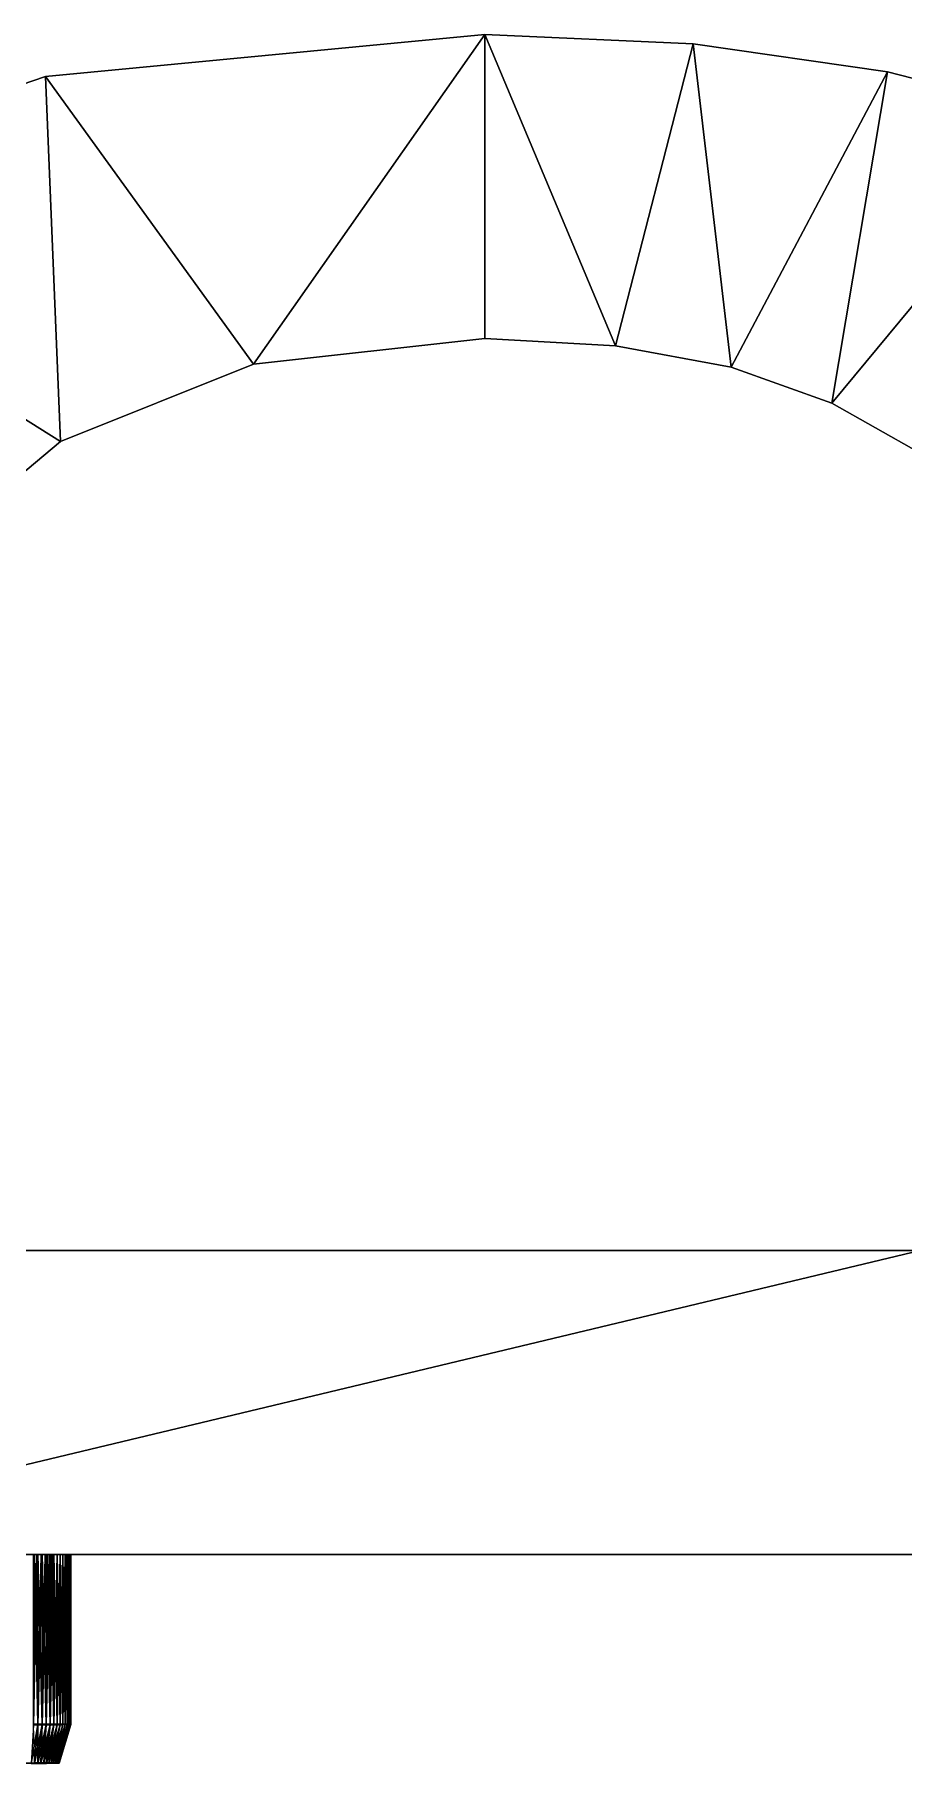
# Model space of a CAD drawing. Extents: x -16.5 to 76.5, y -27 to 68.
# Drawn here: x 16.8 to 45, y 12 to 68 of the extents above; entities that cross this region are included whole.
import ezdxf

# ---------------------------------------------------------------- set-up
doc = ezdxf.new("R2010")
doc.units = 0
doc.header["$MEASUREMENT"] = 0
doc.layers.add('STL2DXF', color=7, linetype='Continuous')

msp = doc.modelspace()

# ---------------------------------------------------------------- linework, layer by layer
at = {"layer": 'STL2DXF'}
for points in [[(17.187, 66.646), (31.404, 68), (23.914, 57.321)], [(31.404, 68, 15), (17.187, 66.646, 15), (23.914, 57.321, 15)], [(31.404, 68), (17.187, 66.646), (31.404, 68, 15)], [(31.404, 68, 15), (17.187, 66.646), (17.187, 66.646, 15)], [(23.914, 57.321), (31.404, 68), (31.404, 58.155)], [(23.914, 57.321, 15), (31.404, 58.155, 15), (31.404, 68, 15)], [(38.149, 67.699), (35.635, 57.923), (31.404, 68)], [(31.404, 58.155), (31.404, 68), (35.635, 57.923)], [(38.149, 67.699), (31.404, 68), (38.149, 67.699, 15)], [(31.404, 68, 15), (35.635, 57.923, 15), (38.149, 67.699, 15)], [(35.635, 57.923, 15), (31.404, 68, 15), (31.404, 58.155, 15)], [(38.149, 67.699, 15), (31.404, 68), (31.404, 68, 15)], [(35.635, 57.923), (38.149, 67.699), (39.38, 57.226)], [(35.635, 57.923, 15), (39.38, 57.226, 15), (38.149, 67.699, 15)], [(44.442, 66.797), (39.38, 57.226), (38.149, 67.699)], [(38.149, 67.699, 15), (44.442, 66.797), (38.149, 67.699)], [(44.442, 66.797, 15), (38.149, 67.699, 15), (39.38, 57.226, 15)], [(44.442, 66.797), (38.149, 67.699, 15), (44.442, 66.797, 15)], [(5.328, 62.585, 15), (17.187, 66.646, 15), (5.328, 62.585)], [(17.187, 66.646), (17.673, 54.819), (5.328, 62.585)], [(5.328, 62.585), (17.187, 66.646, 15), (17.187, 66.646)], [(17.187, 66.646, 15), (5.328, 62.585, 15), (17.673, 54.819, 15)], [(23.914, 57.321), (17.673, 54.819), (17.187, 66.646)], [(23.914, 57.321, 15), (17.187, 66.646, 15), (17.673, 54.819, 15)], [(42.639, 56.063), (39.38, 57.226), (44.442, 66.797)], [(39.38, 57.226, 15), (42.639, 56.063, 15), (44.442, 66.797, 15)], [(44.442, 66.797), (50.285, 65.293), (42.639, 56.063)], [(44.442, 66.797, 15), (42.639, 56.063, 15), (50.285, 65.293, 15)], [(44.442, 66.797), (44.442, 66.797, 15), (50.285, 65.293)], [(50.285, 65.293), (44.442, 66.797, 15), (50.285, 65.293, 15)], [(42.639, 56.063), (50.285, 65.293), (45.465, 54.464)], [(45.465, 54.464, 15), (50.285, 65.293, 15), (42.639, 56.063, 15)], [(15.5, 53.004, 15), (17.673, 54.819, 15), (5.328, 62.585, 15)], [(15.5, 53.004), (5.328, 62.585), (17.673, 54.819)], [(31.404, 58.155), (23.914, 57.321, 15), (23.914, 57.321)], [(31.404, 58.155), (31.404, 58.155, 15), (23.914, 57.321, 15)], [(35.635, 57.923, 15), (31.404, 58.155), (35.635, 57.923)], [(31.404, 58.155), (35.635, 57.923, 15), (31.404, 58.155, 15)], [(39.38, 57.226), (35.635, 57.923, 15), (35.635, 57.923)], [(39.38, 57.226), (39.38, 57.226, 15), (35.635, 57.923, 15)], [(23.914, 57.321), (23.914, 57.321, 15), (17.673, 54.819)], [(23.914, 57.321, 15), (17.673, 54.819, 15), (17.673, 54.819)], [(42.639, 56.063, 15), (39.38, 57.226, 15), (42.639, 56.063)], [(39.38, 57.226), (42.639, 56.063), (39.38, 57.226, 15)], [(42.639, 56.063), (45.465, 54.464), (45.465, 54.464, 15)], [(42.639, 56.063), (45.465, 54.464, 15), (42.639, 56.063, 15)], [(15.5, 53.004, 15), (15.5, 53.004), (17.673, 54.819, 15)], [(17.673, 54.819), (17.673, 54.819, 15), (15.5, 53.004)], [(45.5, 28.622), (4.409, 18.777), (15.5, 28.622)], [(4.409, 18.777), (45.5, 28.622), (76.5, 18.777)], [(65.536, 18.777, 15), (45.5, 28.622, 15), (4.409, 18.777, 15)], [(45.5, 28.622, 15), (15.5, 28.622, 15), (4.409, 18.777, 15)], [(15.5, 28.622), (45.5, 28.622, 15), (45.5, 28.622)], [(45.5, 28.622, 15), (15.5, 28.622), (15.5, 28.622, 15)], [(4.409, 18.777, 15), (16.793, 18.777, 8.909), (65.536, 18.777, 15)], [(63.488, 18.777, 4.908), (4.409, 18.777), (63.526, 18.777, 4.891)], [(63.526, 18.777, 4.891), (4.409, 18.777), (63.665, 18.777, 4.845)], [(63.804, 18.777, 4.813), (4.409, 18.777), (63.807, 18.777, 4.812)], [(63.665, 18.777, 4.845), (4.409, 18.777), (63.804, 18.777, 4.813)], [(4.409, 18.777), (76.5, 18.777), (63.807, 18.777, 4.812)], [(63.267, 18.777, 5.018), (4.409, 18.777), (63.393, 18.777, 4.949)], [(63.488, 18.777, 4.908), (63.393, 18.777, 4.949), (4.409, 18.777)], [(4.409, 18.777), (63.267, 18.777, 5.018), (16.793, 18.777, 6.202)], [(16.897, 18.777, 8.886), (65.536, 18.777, 15), (16.793, 18.777, 8.909)], [(16.897, 18.777, 8.886), (16.793, 18.777, 8.909), (16.793, 13.258, 8.733)], [(16.793, 18.777, 8.909), (65.536, 18.777, 15), (16.793, 18.777, 8.909)], [(16.831, 18.777, 6.211), (16.793, 18.777, 6.202), (63.267, 18.777, 5.018)], [(16.935, 13.284, 6.059), (16.793, 13.284, 6.027), (16.831, 18.777, 6.211)], [(16.793, 18.777, 6.202), (16.831, 18.777, 6.211), (16.793, 13.284, 6.027)], [(16.793, 13.258, 8.733), (16.935, 13.258, 8.7), (16.897, 18.777, 8.886)], [(16.935, 18.777, 6.235), (16.831, 18.777, 6.211), (63.267, 18.777, 5.018)], [(16.935, 13.284, 6.059), (16.831, 18.777, 6.211), (16.935, 18.777, 6.235)], [(16.935, 18.777, 8.877), (65.536, 18.777, 15), (16.897, 18.777, 8.886)], [(16.935, 18.777, 8.877), (16.897, 18.777, 8.886), (16.935, 13.258, 8.7)], [(17.037, 18.777, 8.843), (65.536, 18.777, 15), (16.935, 18.777, 8.877)], [(17.074, 18.777, 6.281), (16.935, 18.777, 6.235), (63.267, 18.777, 5.018)], [(17.074, 18.777, 6.281), (17.074, 13.283, 6.105), (16.935, 18.777, 6.235)], [(16.935, 13.284, 6.059), (16.935, 18.777, 6.235), (17.074, 13.283, 6.105)], [(16.935, 18.777, 8.877), (16.935, 13.258, 8.7), (17.037, 18.777, 8.843)], [(16.935, 13.258, 8.7), (17.074, 13.259, 8.654), (17.074, 18.777, 8.831)], [(16.935, 13.258, 8.7), (17.074, 18.777, 8.831), (17.037, 18.777, 8.843)], [(17.074, 18.777, 8.831), (65.536, 18.777, 15), (17.037, 18.777, 8.843)], [(17.172, 18.777, 8.788), (65.536, 18.777, 15), (17.074, 18.777, 8.831)], [(17.074, 13.259, 8.654), (17.207, 18.777, 8.773), (17.172, 18.777, 8.788)], [(17.172, 18.777, 8.788), (17.074, 18.777, 8.831), (17.074, 13.259, 8.654)], [(17.205, 18.777, 6.338), (17.074, 18.777, 6.281), (63.267, 18.777, 5.018)], [(17.205, 18.777, 6.338), (17.207, 13.283, 6.163), (17.074, 18.777, 6.281)], [(17.074, 18.777, 6.281), (17.207, 13.283, 6.163), (17.074, 13.283, 6.105)], [(17.074, 13.259, 8.654), (17.207, 13.259, 8.596), (17.207, 18.777, 8.773)], [(17.207, 18.777, 8.773), (65.536, 18.777, 15), (17.172, 18.777, 8.788)], [(17.207, 18.777, 6.339), (17.207, 13.283, 6.163), (17.205, 18.777, 6.338)], [(17.207, 18.777, 6.339), (17.205, 18.777, 6.338), (63.267, 18.777, 5.018)], [(17.3, 18.777, 8.722), (65.536, 18.777, 15), (17.207, 18.777, 8.773)], [(17.207, 18.777, 8.773), (65.536, 18.777, 15), (17.207, 18.777, 8.773)], [(17.3, 18.777, 8.722), (17.207, 13.259, 8.596), (17.333, 18.777, 8.703)], [(17.207, 18.777, 8.773), (17.207, 13.259, 8.596), (17.207, 18.777, 8.773)], [(17.207, 18.777, 6.339), (63.267, 18.777, 5.018), (17.241, 18.777, 6.358)], [(17.241, 18.777, 6.358), (17.333, 13.282, 6.233), (17.207, 18.777, 6.339)], [(17.207, 13.283, 6.163), (17.207, 18.777, 6.339), (17.333, 13.282, 6.233)], [(17.333, 13.26, 8.527), (17.333, 18.777, 8.703), (17.207, 13.259, 8.596)], [(17.3, 18.777, 8.722), (17.207, 18.777, 8.773), (17.207, 13.259, 8.596)], [(17.241, 18.777, 6.358), (63.267, 18.777, 5.018), (17.333, 18.777, 6.409)], [(17.333, 18.777, 6.409), (17.333, 13.282, 6.233), (17.241, 18.777, 6.358)], [(17.333, 18.777, 8.703), (65.536, 18.777, 15), (17.3, 18.777, 8.722)], [(17.333, 13.282, 6.233), (17.333, 18.777, 6.409), (17.452, 13.281, 6.313)], [(17.333, 18.777, 8.703), (17.335, 18.777, 8.702), (65.536, 18.777, 15)], [(17.335, 18.777, 8.702), (17.333, 18.777, 8.703), (17.333, 13.26, 8.527)], [(17.42, 18.777, 8.644), (17.335, 18.777, 8.702), (17.333, 13.26, 8.527)], [(17.333, 13.26, 8.527), (17.452, 13.261, 8.446), (17.452, 18.777, 8.623)], [(17.333, 13.26, 8.527), (17.452, 18.777, 8.623), (17.42, 18.777, 8.644)], [(63.18, 18.777, 5.078), (17.333, 18.777, 6.409), (63.267, 18.777, 5.018)], [(63.148, 18.777, 5.099), (17.333, 18.777, 6.409), (63.18, 18.777, 5.078)], [(17.333, 18.777, 6.409), (63.148, 18.777, 5.099), (17.365, 18.777, 6.43)], [(17.365, 18.777, 6.43), (17.452, 13.281, 6.313), (17.333, 18.777, 6.409)], [(17.42, 18.777, 8.644), (65.536, 18.777, 15), (17.335, 18.777, 8.702)], [(17.365, 18.777, 6.43), (63.148, 18.777, 5.099), (17.408, 18.777, 6.459)], [(17.452, 13.281, 6.313), (17.365, 18.777, 6.43), (17.408, 18.777, 6.459)], [(17.408, 18.777, 6.459), (17.452, 18.777, 6.489), (17.452, 13.281, 6.313)], [(17.408, 18.777, 6.459), (63.148, 18.777, 5.099), (17.452, 18.777, 6.489)], [(17.452, 18.777, 8.623), (65.536, 18.777, 15), (17.42, 18.777, 8.644)], [(17.452, 18.777, 8.623), (17.561, 18.777, 8.532), (65.536, 18.777, 15)], [(17.561, 13.262, 8.355), (17.561, 18.777, 8.532), (17.452, 13.261, 8.446)], [(17.452, 18.777, 8.623), (17.452, 13.261, 8.446), (17.561, 18.777, 8.532)], [(17.452, 18.777, 6.489), (63.039, 18.777, 5.19), (17.561, 18.777, 6.58)], [(17.452, 13.281, 6.313), (17.452, 18.777, 6.489), (17.561, 13.28, 6.404)], [(17.561, 18.777, 6.58), (17.561, 13.28, 6.404), (17.452, 18.777, 6.489)], [(63.039, 18.777, 5.19), (17.452, 18.777, 6.489), (63.148, 18.777, 5.099)], [(17.66, 18.777, 6.68), (17.66, 13.279, 6.504), (17.561, 18.777, 6.58)], [(17.66, 18.777, 8.432), (65.536, 18.777, 15), (17.561, 18.777, 8.532)], [(17.561, 18.777, 8.532), (17.561, 13.262, 8.355), (17.66, 18.777, 8.432)], [(17.561, 18.777, 6.58), (62.94, 18.777, 5.29), (17.66, 18.777, 6.68)], [(62.94, 18.777, 5.29), (17.561, 18.777, 6.58), (63.039, 18.777, 5.19)], [(17.561, 13.28, 6.404), (17.561, 18.777, 6.58), (17.66, 13.279, 6.504)], [(17.66, 18.777, 8.432), (17.561, 13.262, 8.355), (17.66, 13.263, 8.255)], [(17.66, 18.777, 6.68), (62.853, 18.777, 5.399), (17.747, 18.777, 6.789)], [(17.747, 18.777, 8.323), (65.536, 18.777, 15), (17.66, 18.777, 8.432)], [(17.66, 18.777, 6.68), (17.747, 18.777, 6.789), (17.747, 13.278, 6.613)], [(62.853, 18.777, 5.399), (17.66, 18.777, 6.68), (62.94, 18.777, 5.29)], [(17.66, 18.777, 6.68), (17.747, 13.278, 6.613), (17.66, 13.279, 6.504)], [(17.66, 13.263, 8.255), (17.747, 18.777, 8.323), (17.66, 18.777, 8.432)], [(17.747, 13.264, 8.146), (17.747, 18.777, 8.323), (17.66, 13.263, 8.255)], [(17.747, 18.777, 6.789), (62.777, 18.777, 5.515), (17.822, 18.777, 6.904)], [(17.823, 18.777, 8.207), (65.536, 18.777, 15), (17.747, 18.777, 8.323)], [(17.747, 13.278, 6.613), (17.747, 18.777, 6.789), (17.823, 13.277, 6.729)], [(17.822, 18.777, 6.904), (17.823, 13.277, 6.729), (17.747, 18.777, 6.789)], [(62.777, 18.777, 5.515), (17.747, 18.777, 6.789), (62.853, 18.777, 5.399)], [(17.747, 18.777, 8.323), (17.747, 13.264, 8.146), (17.823, 18.777, 8.207)], [(17.823, 13.265, 8.03), (17.823, 18.777, 8.207), (17.747, 13.264, 8.146)], [(17.822, 18.777, 6.904), (62.777, 18.777, 5.515), (17.823, 18.777, 6.905)], [(17.823, 18.777, 6.905), (17.823, 13.277, 6.729), (17.822, 18.777, 6.904)], [(17.831, 18.777, 8.192), (65.536, 18.777, 15), (17.823, 18.777, 8.207)], [(17.823, 18.777, 8.207), (17.823, 13.265, 8.03), (17.831, 18.777, 8.192)], [(62.731, 18.777, 5.605), (17.823, 18.777, 6.905), (62.777, 18.777, 5.515)], [(17.823, 18.777, 6.905), (62.714, 18.777, 5.638), (17.84, 18.777, 6.938)], [(62.714, 18.777, 5.638), (17.823, 18.777, 6.905), (62.731, 18.777, 5.605)], [(17.823, 13.265, 8.03), (17.886, 18.777, 8.084), (17.869, 18.777, 8.117)], [(17.869, 18.777, 8.117), (17.831, 18.777, 8.192), (17.823, 13.265, 8.03)], [(17.84, 18.777, 6.938), (17.886, 13.276, 6.852), (17.823, 18.777, 6.905)], [(17.823, 13.277, 6.729), (17.823, 18.777, 6.905), (17.886, 13.276, 6.852)], [(17.886, 18.777, 8.084), (17.823, 13.265, 8.03), (17.886, 13.266, 7.908)], [(17.831, 18.777, 8.192), (17.869, 18.777, 8.117), (65.536, 18.777, 15)], [(17.84, 18.777, 6.938), (62.714, 18.777, 5.638), (17.886, 18.777, 7.028)], [(17.84, 18.777, 6.938), (17.886, 18.777, 7.028), (17.886, 13.276, 6.852)], [(17.886, 18.777, 8.084), (65.536, 18.777, 15), (17.869, 18.777, 8.117)], [(17.886, 13.276, 6.852), (17.886, 18.777, 7.028), (17.935, 13.275, 6.979)], [(17.886, 18.777, 8.083), (17.886, 18.777, 8.084), (17.886, 13.266, 7.908)], [(17.935, 13.275, 6.979), (17.886, 18.777, 7.028), (17.899, 18.777, 7.062)], [(17.922, 18.777, 7.991), (65.536, 18.777, 15), (17.886, 18.777, 8.083)], [(17.886, 18.777, 8.084), (17.886, 18.777, 8.083), (65.536, 18.777, 15)], [(17.886, 13.266, 7.908), (17.922, 18.777, 7.991), (17.886, 18.777, 8.083)], [(17.886, 13.266, 7.908), (17.935, 18.777, 7.957), (17.922, 18.777, 7.991)], [(62.678, 18.777, 5.732), (17.886, 18.777, 7.028), (62.714, 18.777, 5.638)], [(62.665, 18.777, 5.766), (17.886, 18.777, 7.028), (62.678, 18.777, 5.732)], [(17.886, 18.777, 7.028), (62.665, 18.777, 5.766), (17.899, 18.777, 7.062)], [(17.935, 18.777, 7.957), (17.886, 13.266, 7.908), (17.935, 13.267, 7.78)], [(17.899, 18.777, 7.062), (62.665, 18.777, 5.766), (17.935, 18.777, 7.156)], [(17.935, 18.777, 7.156), (17.935, 13.275, 6.979), (17.899, 18.777, 7.062)], [(17.935, 18.777, 7.957), (65.536, 18.777, 15), (17.922, 18.777, 7.991)], [(62.701, 18.777, 6.66), (17.935, 18.777, 7.957), (62.665, 18.777, 6.567)], [(62.714, 18.777, 6.694), (17.935, 18.777, 7.957), (62.701, 18.777, 6.66)], [(62.777, 18.777, 6.817), (17.935, 18.777, 7.957), (62.714, 18.777, 6.694)], [(63.039, 18.777, 7.142), (63.148, 18.777, 7.233), (17.935, 18.777, 7.957)], [(65.536, 18.777, 15), (17.935, 18.777, 7.957), (63.148, 18.777, 7.233)], [(62.853, 18.777, 6.933), (17.935, 18.777, 7.957), (62.777, 18.777, 6.817)], [(63.039, 18.777, 7.142), (17.935, 18.777, 7.957), (62.94, 18.777, 7.042)], [(62.94, 18.777, 7.042), (17.935, 18.777, 7.957), (62.853, 18.777, 6.933)], [(17.971, 18.777, 7.826), (62.665, 18.777, 6.567), (17.935, 18.777, 7.957)], [(62.665, 18.777, 5.766), (17.935, 18.777, 7.156), (62.665, 18.777, 5.766)], [(62.629, 18.777, 5.897), (17.935, 18.777, 7.156), (62.665, 18.777, 5.766)], [(17.935, 18.777, 7.156), (62.629, 18.777, 5.897), (17.938, 18.777, 7.168)], [(17.938, 18.777, 7.168), (17.971, 13.274, 7.11), (17.935, 18.777, 7.156)], [(17.935, 13.275, 6.979), (17.935, 18.777, 7.156), (17.971, 13.274, 7.11)], [(17.935, 18.777, 7.957), (17.935, 13.267, 7.78), (17.971, 18.777, 7.826)], [(17.971, 13.268, 7.649), (17.971, 18.777, 7.826), (17.935, 13.267, 7.78)], [(17.938, 18.777, 7.168), (62.629, 18.777, 5.897), (17.971, 18.777, 7.287)], [(17.971, 18.777, 7.287), (17.971, 13.274, 7.11), (17.938, 18.777, 7.168)], [(62.629, 18.777, 6.435), (17.971, 18.777, 7.826), (62.629, 18.777, 6.435)], [(62.655, 18.777, 6.532), (17.971, 18.777, 7.826), (62.629, 18.777, 6.435)], [(62.665, 18.777, 6.567), (17.971, 18.777, 7.826), (62.655, 18.777, 6.532)], [(17.971, 18.777, 7.287), (62.629, 18.777, 5.897), (17.971, 18.777, 7.287)], [(17.971, 18.777, 7.287), (62.607, 18.777, 6.031), (17.977, 18.777, 7.322)], [(17.987, 18.777, 7.727), (62.629, 18.777, 6.435), (17.971, 18.777, 7.826)], [(62.607, 18.777, 6.031), (17.971, 18.777, 7.287), (62.613, 18.777, 5.995)], [(62.613, 18.777, 5.995), (17.971, 18.777, 7.287), (62.629, 18.777, 5.897)], [(17.993, 13.272, 7.244), (17.971, 18.777, 7.287), (17.977, 18.777, 7.322)], [(17.971, 18.777, 7.287), (17.971, 13.274, 7.11), (17.971, 18.777, 7.287)], [(17.971, 13.268, 7.649), (17.987, 18.777, 7.727), (17.971, 18.777, 7.826)], [(17.987, 18.777, 7.727), (17.971, 13.268, 7.649), (17.993, 18.777, 7.692)], [(17.993, 13.27, 7.515), (17.993, 18.777, 7.692), (17.971, 13.268, 7.649)], [(17.971, 13.274, 7.11), (17.971, 18.777, 7.287), (17.993, 13.272, 7.244)], [(17.977, 18.777, 7.322), (62.607, 18.777, 6.031), (17.993, 18.777, 7.42)], [(17.977, 18.777, 7.322), (17.993, 18.777, 7.42), (17.993, 13.272, 7.244)], [(17.993, 18.777, 7.692), (62.629, 18.777, 6.435), (17.987, 18.777, 7.727)], [(62.601, 18.777, 6.144), (17.993, 18.777, 7.421), (62.602, 18.777, 6.13)], [(62.6, 18.777, 6.166), (17.993, 18.777, 7.421), (62.6, 18.777, 6.166)], [(17.993, 18.777, 7.42), (62.607, 18.777, 6.031), (17.993, 18.777, 7.421)], [(62.623, 18.777, 6.399), (17.993, 18.777, 7.692), (62.607, 18.777, 6.302)], [(62.629, 18.777, 6.435), (17.993, 18.777, 7.692), (62.623, 18.777, 6.399)], [(62.6, 18.777, 6.166), (17.993, 18.777, 7.421), (62.601, 18.777, 6.144)], [(17.993, 18.777, 7.42), (17.993, 18.777, 7.421), (17.993, 13.272, 7.244)], [(17.993, 18.777, 7.421), (62.6, 18.777, 6.166), (17.995, 18.777, 7.457)], [(17.995, 18.777, 7.457), (18, 13.271, 7.38), (17.993, 18.777, 7.421)], [(17.998, 18.777, 7.592), (62.607, 18.777, 6.302), (17.993, 18.777, 7.692)], [(62.602, 18.777, 6.13), (17.993, 18.777, 7.421), (62.607, 18.777, 6.031)], [(17.993, 13.272, 7.244), (17.993, 18.777, 7.421), (18, 13.271, 7.38)], [(17.993, 13.27, 7.515), (18, 18.777, 7.556), (17.998, 18.777, 7.592)], [(17.993, 13.27, 7.515), (17.998, 18.777, 7.592), (17.993, 18.777, 7.692)], [(17.993, 13.27, 7.515), (18, 13.271, 7.38), (18, 18.777, 7.556)], [(17.995, 18.777, 7.457), (62.6, 18.777, 6.166), (18, 18.777, 7.556)], [(17.995, 18.777, 7.457), (18, 18.777, 7.556), (18, 13.271, 7.38)], [(18, 18.777, 7.556), (62.607, 18.777, 6.302), (17.998, 18.777, 7.592)], [(18, 18.777, 7.556), (62.6, 18.777, 6.166), (18, 18.777, 7.556)], [(62.607, 18.777, 6.302), (18, 18.777, 7.556), (62.6, 18.777, 6.166)], [(18, 18.777, 7.556), (18, 13.271, 7.38), (18, 18.777, 7.556)], [(16.719, 12.009, 8.354), (16.935, 13.258, 8.7), (16.793, 13.258, 8.733)], [(16.935, 13.258, 8.7), (16.719, 12.009, 8.354), (16.827, 12.009, 8.33)], [(16.935, 13.284, 6.059), (16.827, 12.028, 6.349), (16.793, 13.284, 6.027)], [(16.935, 13.284, 6.059), (16.931, 12.028, 6.384), (16.827, 12.028, 6.349)], [(17.074, 13.259, 8.654), (16.827, 12.009, 8.33), (16.931, 12.01, 8.295)], [(16.935, 13.258, 8.7), (16.827, 12.009, 8.33), (17.074, 13.259, 8.654)], [(16.935, 13.284, 6.059), (17.074, 13.283, 6.105), (16.931, 12.028, 6.384)], [(17.074, 13.283, 6.105), (17.03, 12.028, 6.427), (16.931, 12.028, 6.384)], [(16.931, 12.01, 8.295), (17.03, 12.01, 8.252), (17.207, 13.259, 8.596)], [(17.207, 13.259, 8.596), (17.074, 13.259, 8.654), (16.931, 12.01, 8.295)], [(17.207, 13.283, 6.163), (17.03, 12.028, 6.427), (17.074, 13.283, 6.105)], [(17.125, 12.027, 6.479), (17.03, 12.028, 6.427), (17.207, 13.283, 6.163)], [(17.333, 13.26, 8.527), (17.03, 12.01, 8.252), (17.125, 12.011, 8.2)], [(17.207, 13.259, 8.596), (17.03, 12.01, 8.252), (17.333, 13.26, 8.527)], [(17.333, 13.282, 6.233), (17.125, 12.027, 6.479), (17.207, 13.283, 6.163)], [(17.214, 12.026, 6.54), (17.125, 12.027, 6.479), (17.333, 13.282, 6.233)], [(17.452, 13.261, 8.446), (17.333, 13.26, 8.527), (17.125, 12.011, 8.2)], [(17.452, 13.261, 8.446), (17.125, 12.011, 8.2), (17.214, 12.011, 8.139)], [(17.333, 13.282, 6.233), (17.452, 13.281, 6.313), (17.214, 12.026, 6.54)], [(17.452, 13.281, 6.313), (17.295, 12.026, 6.608), (17.214, 12.026, 6.54)], [(17.214, 12.011, 8.139), (17.561, 13.262, 8.355), (17.452, 13.261, 8.446)], [(17.214, 12.011, 8.139), (17.295, 12.012, 8.071), (17.561, 13.262, 8.355)], [(17.452, 13.281, 6.313), (17.561, 13.28, 6.404), (17.295, 12.026, 6.608)], [(17.561, 13.28, 6.404), (17.37, 12.025, 6.683), (17.295, 12.026, 6.608)], [(17.295, 12.012, 8.071), (17.37, 12.013, 7.996), (17.66, 13.263, 8.255)], [(17.66, 13.263, 8.255), (17.561, 13.262, 8.355), (17.295, 12.012, 8.071)], [(17.561, 13.28, 6.404), (17.66, 13.279, 6.504), (17.37, 12.025, 6.683)], [(17.66, 13.279, 6.504), (17.435, 12.024, 6.765), (17.37, 12.025, 6.683)], [(17.37, 12.013, 7.996), (17.435, 12.013, 7.914), (17.747, 13.264, 8.146)], [(17.66, 13.263, 8.255), (17.37, 12.013, 7.996), (17.747, 13.264, 8.146)], [(17.66, 13.279, 6.504), (17.747, 13.278, 6.613), (17.435, 12.024, 6.765)], [(17.492, 12.024, 6.852), (17.435, 12.024, 6.765), (17.747, 13.278, 6.613)], [(17.823, 13.265, 8.03), (17.435, 12.013, 7.914), (17.492, 12.014, 7.827)], [(17.747, 13.264, 8.146), (17.435, 12.013, 7.914), (17.823, 13.265, 8.03)], [(17.823, 13.277, 6.729), (17.492, 12.024, 6.852), (17.747, 13.278, 6.613)], [(17.539, 12.023, 6.943), (17.492, 12.024, 6.852), (17.823, 13.277, 6.729)], [(17.492, 12.014, 7.827), (17.886, 13.266, 7.908), (17.823, 13.265, 8.03)], [(17.539, 12.015, 7.735), (17.886, 13.266, 7.908), (17.492, 12.014, 7.827)], [(17.539, 12.023, 6.943), (17.823, 13.277, 6.729), (17.886, 13.276, 6.852)], [(17.886, 13.276, 6.852), (17.577, 12.022, 7.039), (17.539, 12.023, 6.943)], [(17.935, 13.267, 7.78), (17.539, 12.015, 7.735), (17.577, 12.016, 7.64)], [(17.886, 13.266, 7.908), (17.539, 12.015, 7.735), (17.935, 13.267, 7.78)], [(17.886, 13.276, 6.852), (17.935, 13.275, 6.979), (17.577, 12.022, 7.039)], [(17.603, 12.021, 7.138), (17.577, 12.022, 7.039), (17.935, 13.275, 6.979)], [(17.577, 12.016, 7.64), (17.603, 12.017, 7.541), (17.971, 13.268, 7.649)], [(17.577, 12.016, 7.64), (17.971, 13.268, 7.649), (17.935, 13.267, 7.78)], [(17.935, 13.275, 6.979), (17.971, 13.274, 7.11), (17.603, 12.021, 7.138)], [(17.971, 13.274, 7.11), (17.62, 12.02, 7.238), (17.603, 12.021, 7.138)], [(17.603, 12.017, 7.541), (17.62, 12.018, 7.441), (17.993, 13.27, 7.515)], [(17.603, 12.017, 7.541), (17.993, 13.27, 7.515), (17.971, 13.268, 7.649)], [(17.62, 12.02, 7.238), (17.971, 13.274, 7.11), (17.993, 13.272, 7.244)], [(17.625, 12.019, 7.339), (17.62, 12.02, 7.238), (17.993, 13.272, 7.244)], [(17.993, 13.27, 7.515), (17.62, 12.018, 7.441), (18, 13.271, 7.38)], [(17.62, 12.018, 7.441), (17.625, 12.019, 7.339), (18, 13.271, 7.38)], [(18, 13.271, 7.38), (17.625, 12.019, 7.339), (17.993, 13.272, 7.244)], [(16.827, 12.028, 6.349), (16.931, 12.028, 6.384), (16.5, 12.019, 7.339)], [(17.03, 12.028, 6.427), (17.125, 12.027, 6.479), (16.5, 12.019, 7.339)], [(16.931, 12.028, 6.384), (17.03, 12.028, 6.427), (16.5, 12.019, 7.339)], [(17.125, 12.027, 6.479), (17.214, 12.026, 6.54), (16.5, 12.019, 7.339)], [(17.295, 12.026, 6.608), (17.37, 12.025, 6.683), (16.5, 12.019, 7.339)], [(17.214, 12.026, 6.54), (17.295, 12.026, 6.608), (16.5, 12.019, 7.339)], [(17.37, 12.025, 6.683), (17.435, 12.024, 6.765), (16.5, 12.019, 7.339)], [(17.492, 12.024, 6.852), (17.539, 12.023, 6.943), (16.5, 12.019, 7.339)], [(17.435, 12.024, 6.765), (17.492, 12.024, 6.852), (16.5, 12.019, 7.339)], [(17.539, 12.023, 6.943), (17.577, 12.022, 7.039), (16.5, 12.019, 7.339)], [(17.577, 12.022, 7.039), (17.603, 12.021, 7.138), (16.5, 12.019, 7.339)], [(17.603, 12.021, 7.138), (17.62, 12.02, 7.238), (16.5, 12.019, 7.339)], [(17.62, 12.02, 7.238), (17.625, 12.019, 7.339), (16.5, 12.019, 7.339)], [(17.539, 12.015, 7.735), (17.492, 12.014, 7.827), (16.5, 12.019, 7.339)], [(17.577, 12.016, 7.64), (17.539, 12.015, 7.735), (16.5, 12.019, 7.339)], [(17.603, 12.017, 7.541), (17.577, 12.016, 7.64), (16.5, 12.019, 7.339)], [(16.5, 12.019, 7.339), (16.931, 12.01, 8.295), (16.827, 12.009, 8.33)], [(17.62, 12.018, 7.441), (17.603, 12.017, 7.541), (16.5, 12.019, 7.339)], [(17.625, 12.019, 7.339), (17.62, 12.018, 7.441), (16.5, 12.019, 7.339)], [(17.295, 12.012, 8.071), (17.214, 12.011, 8.139), (16.5, 12.019, 7.339)], [(17.37, 12.013, 7.996), (17.295, 12.012, 8.071), (16.5, 12.019, 7.339)], [(16.5, 12.019, 7.339), (17.03, 12.01, 8.252), (16.931, 12.01, 8.295)], [(17.125, 12.011, 8.2), (17.03, 12.01, 8.252), (16.5, 12.019, 7.339)], [(17.214, 12.011, 8.139), (17.125, 12.011, 8.2), (16.5, 12.019, 7.339)], [(17.435, 12.013, 7.914), (16.5, 12.019, 7.339), (17.492, 12.014, 7.827)], [(16.5, 12.019, 7.339), (17.435, 12.013, 7.914), (17.37, 12.013, 7.996)]]:
    msp.add_3dface(points, dxfattribs=at)

doc.saveas('drawing.dxf')
